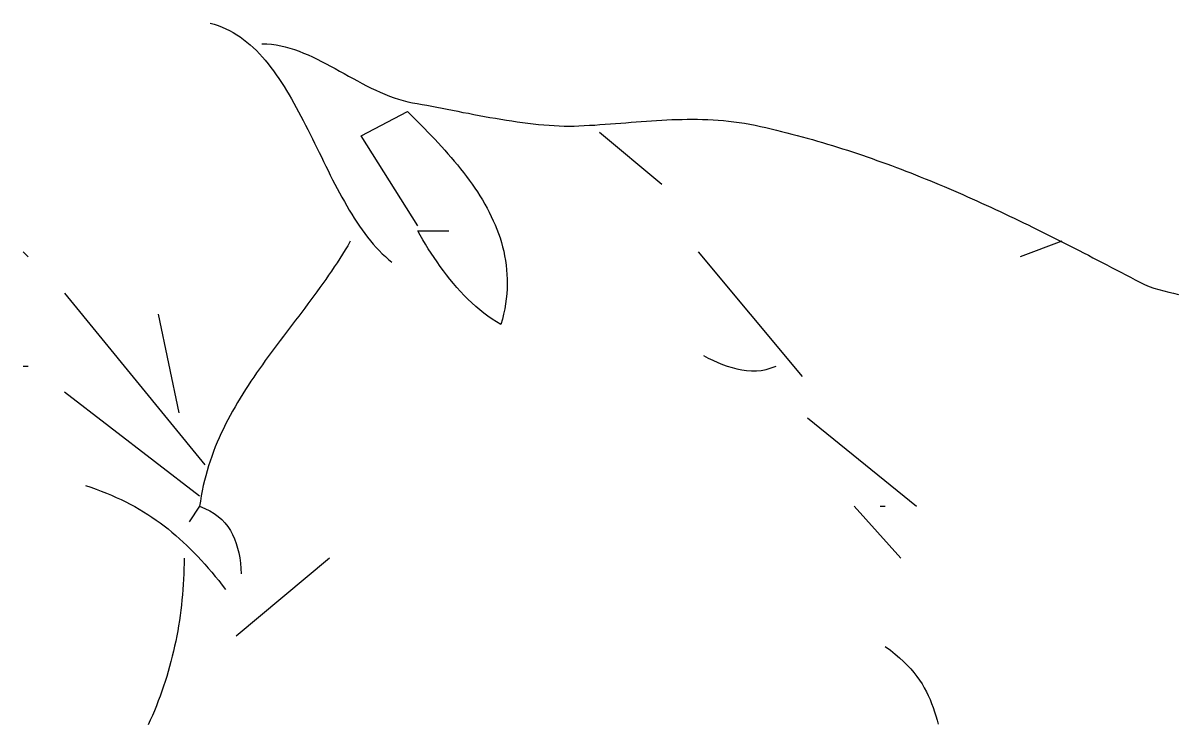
# Model space of a CAD drawing. Header units: millimetres. Extents: x 39 to 1143, y 32 to 1572.
# Drawn here: x 367.5 to 589.7, y 1089.4 to 1224.1 of the extents above; entities that cross this region are included whole.
import ezdxf

# ---------------------------------------------------------------- set-up
doc = ezdxf.new("R2010")
doc.units = ezdxf.units.MM
doc.layers.add('0_0_0', color=3, linetype='Continuous')

msp = doc.modelspace()

# ---------------------------------------------------------------- linework, layer by layer
at = {"layer": '0_0_0'}
for points in [[(403.52, 1224.06), (404.31, 1223.84), (405.08, 1223.58), (405.83, 1223.3), (406.57, 1222.98), (407.28, 1222.62), (407.98, 1222.24), (408.67, 1221.82), (409.33, 1221.38), (409.98, 1220.91), (410.62, 1220.41), (411.24, 1219.88), (411.85, 1219.33), (412.45, 1218.76), (413.03, 1218.16), (413.6, 1217.53), (414.16, 1216.89), (414.71, 1216.23), (415.24, 1215.54), (415.77, 1214.84), (416.28, 1214.12), (416.79, 1213.38), (417.29, 1212.63), (417.78, 1211.86), (418.26, 1211.07), (418.74, 1210.28), (419.21, 1209.47), (419.67, 1208.65), (420.13, 1207.82), (420.58, 1206.98), (421.03, 1206.13), (421.48, 1205.28), (421.92, 1204.42), (422.35, 1203.55), (422.79, 1202.68), (423.22, 1201.81), (423.65, 1200.93), (424.09, 1200.05), (424.52, 1199.17), (424.95, 1198.29), (425.38, 1197.41), (425.81, 1196.53), (426.25, 1195.66), (426.68, 1194.79), (427.12, 1193.92), (427.56, 1193.06), (428.01, 1192.21), (428.46, 1191.37), (428.92, 1190.53), (429.38, 1189.7), (429.84, 1188.89), (430.32, 1188.08), (430.8, 1187.29), (431.28, 1186.52), (431.78, 1185.75), (432.28, 1185), (432.79, 1184.27), (433.32, 1183.56), (433.85, 1182.86), (434.39, 1182.18), (434.94, 1181.53), (435.51, 1180.89), (436.09, 1180.28), (436.68, 1179.68), (437.28, 1179.12), (437.89, 1178.57), (438.52, 1178.06)], [(413.52, 1220.06), (414.43, 1220.04), (415.33, 1219.97), (416.23, 1219.85), (417.12, 1219.69), (418.01, 1219.48), (418.89, 1219.24), (419.78, 1218.96), (420.65, 1218.65), (421.53, 1218.3), (422.4, 1217.93), (423.27, 1217.54), (424.14, 1217.12), (425.01, 1216.69), (425.87, 1216.24), (426.74, 1215.78), (427.6, 1215.31), (428.47, 1214.83), (429.33, 1214.35), (430.2, 1213.87), (431.06, 1213.39), (431.93, 1212.92), (432.8, 1212.46), (433.67, 1212), (434.54, 1211.56), (435.41, 1211.14), (436.29, 1210.74), (437.17, 1210.36), (438.05, 1210.01), (438.94, 1209.68), (439.83, 1209.39), (440.72, 1209.13), (441.62, 1208.92), (442.52, 1208.74), (443.43, 1208.58), (444.35, 1208.41), (445.28, 1208.23), (446.24, 1208.05), (447.21, 1207.87), (448.19, 1207.68), (449.18, 1207.48), (450.18, 1207.28), (451.2, 1207.08), (452.22, 1206.88), (453.25, 1206.69), (454.28, 1206.49), (455.33, 1206.29), (456.37, 1206.1), (457.42, 1205.91), (458.47, 1205.73), (459.52, 1205.55), (460.57, 1205.38), (461.61, 1205.22), (462.66, 1205.07), (463.7, 1204.92), (464.73, 1204.79), (465.76, 1204.67), (466.78, 1204.56), (467.79, 1204.47), (468.79, 1204.39), (469.78, 1204.33), (470.76, 1204.28), (471.72, 1204.25), (472.67, 1204.24), (473.61, 1204.25), (474.52, 1204.28), (475.55, 1204.32), (476.56, 1204.38), (477.58, 1204.44), (478.59, 1204.51), (479.59, 1204.58), (480.59, 1204.65), (481.59, 1204.73), (482.59, 1204.81), (483.58, 1204.89), (484.57, 1204.96), (485.56, 1205.04), (486.54, 1205.11), (487.53, 1205.19), (488.51, 1205.25), (489.49, 1205.32), (490.48, 1205.37), (491.46, 1205.42), (492.44, 1205.47), (493.43, 1205.5), (494.41, 1205.53), (495.4, 1205.54), (496.38, 1205.55), (497.37, 1205.54), (498.36, 1205.52), (499.36, 1205.48), (500.36, 1205.43), (501.36, 1205.37), (502.36, 1205.28), (503.37, 1205.18), (504.38, 1205.07), (505.4, 1204.93), (506.42, 1204.77), (507.45, 1204.59), (508.48, 1204.39), (509.52, 1204.17), (510.54, 1203.94), (511.55, 1203.7), (512.56, 1203.46), (513.56, 1203.21), (514.56, 1202.96), (515.55, 1202.7), (516.54, 1202.44), (517.53, 1202.18), (518.51, 1201.9), (519.49, 1201.63), (520.47, 1201.35), (521.44, 1201.06), (522.41, 1200.77), (523.38, 1200.48), (524.34, 1200.18), (525.3, 1199.88), (526.26, 1199.57), (527.21, 1199.26), (528.16, 1198.94), (529.11, 1198.63), (530.05, 1198.3), (530.99, 1197.97), (531.93, 1197.64), (532.87, 1197.31), (533.8, 1196.97), (534.73, 1196.62), (535.66, 1196.27), (536.59, 1195.92), (537.51, 1195.57), (538.44, 1195.21), (539.36, 1194.85), (540.27, 1194.48), (541.19, 1194.11), (542.11, 1193.74), (543.02, 1193.36), (543.93, 1192.98), (544.84, 1192.6), (545.75, 1192.21), (546.65, 1191.83), (547.56, 1191.43), (548.46, 1191.04), (549.36, 1190.64), (550.26, 1190.24), (551.16, 1189.83), (552.06, 1189.42), (552.96, 1189.01), (553.86, 1188.6), (554.75, 1188.19), (555.65, 1187.77), (556.54, 1187.34), (557.44, 1186.92), (558.33, 1186.49), (559.22, 1186.07), (560.12, 1185.63), (561.01, 1185.2), (561.9, 1184.76), (562.79, 1184.32), (563.69, 1183.88), (564.58, 1183.44), (565.47, 1183), (566.36, 1182.55), (567.25, 1182.1), (568.15, 1181.65), (569.04, 1181.19), (569.93, 1180.74), (570.83, 1180.28), (571.72, 1179.82), (572.62, 1179.36), (573.51, 1178.9), (574.41, 1178.44), (575.3, 1177.97), (576.2, 1177.5), (577.1, 1177.03), (578, 1176.56), (578.9, 1176.09), (579.81, 1175.62), (580.71, 1175.14), (581.62, 1174.67), (582.52, 1174.19), (583.41, 1173.76), (584.32, 1173.39), (585.25, 1173.07), (586.19, 1172.78), (587.13, 1172.53), (588.09, 1172.29), (589.04, 1172.07), (590, 1171.85)], [(443.52, 1185.06), (432.61, 1202.39), (441.52, 1207.06), (442.18, 1206.4), (442.85, 1205.74), (443.51, 1205.08), (444.17, 1204.41), (444.83, 1203.74), (445.48, 1203.06), (446.13, 1202.38), (446.78, 1201.69), (447.43, 1201), (448.06, 1200.31), (448.7, 1199.61), (449.32, 1198.91), (449.94, 1198.2), (450.54, 1197.48), (451.14, 1196.76), (451.73, 1196.03), (452.31, 1195.3), (452.87, 1194.56), (453.42, 1193.82), (453.96, 1193.07), (454.48, 1192.31), (454.99, 1191.55), (455.48, 1190.78), (455.96, 1190.01), (456.41, 1189.23), (456.85, 1188.44), (457.27, 1187.64), (457.67, 1186.84), (458.05, 1186.02), (458.41, 1185.21), (458.75, 1184.38), (459.06, 1183.55), (459.35, 1182.71), (459.61, 1181.86), (459.85, 1181), (460.06, 1180.13), (460.24, 1179.26), (460.4, 1178.37), (460.53, 1177.48), (460.62, 1176.58), (460.69, 1175.67), (460.73, 1174.75), (460.73, 1173.83), (460.7, 1172.89), (460.64, 1171.94), (460.55, 1170.99), (460.42, 1170.02), (460.25, 1169.05), (460.04, 1168.06), (459.8, 1167.06), (459.52, 1166.06), (458.68, 1166.56), (457.85, 1167.09), (457.03, 1167.66), (456.23, 1168.26), (455.44, 1168.89), (454.67, 1169.54), (453.91, 1170.22), (453.17, 1170.93), (452.45, 1171.66), (451.74, 1172.41), (451.05, 1173.18), (450.37, 1173.96), (449.71, 1174.76), (449.07, 1175.58), (448.44, 1176.4), (447.83, 1177.24), (447.23, 1178.08), (446.65, 1178.93), (446.09, 1179.78), (445.54, 1180.64), (445.01, 1181.5), (444.5, 1182.35), (444, 1183.21), (443.52, 1184.06), (449.52, 1184.06)], [(478.52, 1203.06), (490.52, 1193.06)], [(430.52, 1182.06), (430.03, 1181.22), (429.53, 1180.39), (429.02, 1179.57), (428.51, 1178.75), (427.98, 1177.94), (427.44, 1177.13), (426.9, 1176.32), (426.35, 1175.52), (425.79, 1174.72), (425.23, 1173.93), (424.66, 1173.14), (424.09, 1172.35), (423.51, 1171.56), (422.93, 1170.78), (422.35, 1170), (421.77, 1169.22), (421.18, 1168.44), (420.59, 1167.66), (420, 1166.88), (419.41, 1166.11), (418.82, 1165.33), (418.23, 1164.56), (417.64, 1163.78), (417.05, 1163), (416.46, 1162.22), (415.88, 1161.44), (415.3, 1160.66), (414.73, 1159.88), (414.16, 1159.09), (413.59, 1158.31), (413.03, 1157.52), (412.48, 1156.72), (411.93, 1155.93), (411.39, 1155.12), (410.86, 1154.32), (410.34, 1153.51), (409.82, 1152.7), (409.32, 1151.88), (408.82, 1151.06), (408.34, 1150.23), (407.86, 1149.39), (407.4, 1148.55), (406.95, 1147.71), (406.51, 1146.85), (406.09, 1145.99), (405.68, 1145.13), (405.28, 1144.25), (404.9, 1143.37), (404.53, 1142.48), (404.18, 1141.58), (403.85, 1140.67), (403.53, 1139.76), (403.23, 1138.83), (402.95, 1137.9), (402.68, 1136.95), (402.44, 1136), (402.21, 1135.03), (402.01, 1134.05), (401.83, 1133.07), (401.66, 1132.07), (401.52, 1131.06), (402.54, 1130.65), (403.46, 1130.19), (404.31, 1129.68), (405.08, 1129.12), (405.77, 1128.51), (406.4, 1127.85), (406.95, 1127.15), (407.44, 1126.4), (407.87, 1125.61), (408.24, 1124.79), (408.56, 1123.92), (408.83, 1123.02), (409.05, 1122.09), (409.23, 1121.12), (409.36, 1120.13), (409.46, 1119.11), (409.52, 1118.06)], [(567.52, 1182.06), (559.52, 1179.06)], [(367.52, 1180.06), (368.52, 1179.06)], [(497.52, 1180.06), (517.52, 1156.06)], [(375.52, 1172.06), (402.52, 1139.06)], [(393.52, 1168.06), (397.52, 1149.06)], [(498.52, 1160.06), (499.44, 1159.6), (500.35, 1159.17), (501.27, 1158.76), (502.19, 1158.38), (503.11, 1158.04), (504.03, 1157.74), (504.96, 1157.49), (505.89, 1157.3), (506.82, 1157.17), (507.76, 1157.11), (508.7, 1157.12), (509.65, 1157.22), (510.6, 1157.4), (511.56, 1157.68), (512.52, 1158.06)], [(367.52, 1158.06), (368.52, 1158.06)], [(375.52, 1153.06), (401.52, 1133.06)], [(518.52, 1148.06), (539.52, 1131.06)], [(379.52, 1135.06), (380.57, 1134.71), (381.59, 1134.35), (382.59, 1133.98), (383.56, 1133.6), (384.52, 1133.2), (385.46, 1132.78), (386.38, 1132.35), (387.28, 1131.91), (388.16, 1131.46), (389.03, 1130.99), (389.88, 1130.5), (390.71, 1130), (391.53, 1129.49), (392.34, 1128.96), (393.13, 1128.41), (393.91, 1127.85), (394.67, 1127.28), (395.43, 1126.69), (396.17, 1126.08), (396.91, 1125.46), (397.63, 1124.82), (398.35, 1124.17), (399.06, 1123.5), (399.76, 1122.82), (400.45, 1122.12), (401.14, 1121.4), (401.83, 1120.67), (402.5, 1119.92), (403.18, 1119.15), (403.85, 1118.36), (404.52, 1117.56), (405.19, 1116.75), (405.86, 1115.91), (406.52, 1115.06)], [(401.52, 1131.06), (399.52, 1128.06)], [(527.52, 1131.06), (536.52, 1121.06)], [(532.52, 1131.06), (533.52, 1131.06)], [(398.52, 1121.06), (398.52, 1120.05), (398.49, 1119.05), (398.46, 1118.05), (398.42, 1117.05), (398.36, 1116.04), (398.29, 1115.04), (398.21, 1114.04), (398.11, 1113.05), (398.01, 1112.05), (397.89, 1111.05), (397.76, 1110.06), (397.61, 1109.07), (397.46, 1108.08), (397.29, 1107.09), (397.1, 1106.1), (396.91, 1105.12), (396.7, 1104.14), (396.48, 1103.16), (396.25, 1102.19), (396, 1101.22), (395.74, 1100.25), (395.47, 1099.28), (395.18, 1098.32), (394.89, 1097.37), (394.57, 1096.42), (394.25, 1095.47), (393.91, 1094.52), (393.56, 1093.59), (393.19, 1092.65), (392.81, 1091.72), (392.42, 1090.8), (392.02, 1089.88), (391.6, 1088.97)], [(426.52, 1121.06), (408.52, 1106.06)], [(533.52, 1104.06), (534.5, 1103.34), (535.41, 1102.63), (536.26, 1101.92), (537.04, 1101.2), (537.76, 1100.49), (538.43, 1099.77), (539.04, 1099.05), (539.6, 1098.32), (540.12, 1097.59), (540.6, 1096.86), (541.03, 1096.12), (541.43, 1095.38), (541.8, 1094.63), (542.14, 1093.87), (542.45, 1093.1), (542.73, 1092.32), (543, 1091.53), (543.25, 1090.73), (543.49, 1089.92), (543.72, 1089.1)]]:
    msp.add_lwpolyline(points, dxfattribs=at)

doc.saveas('drawing.dxf')
